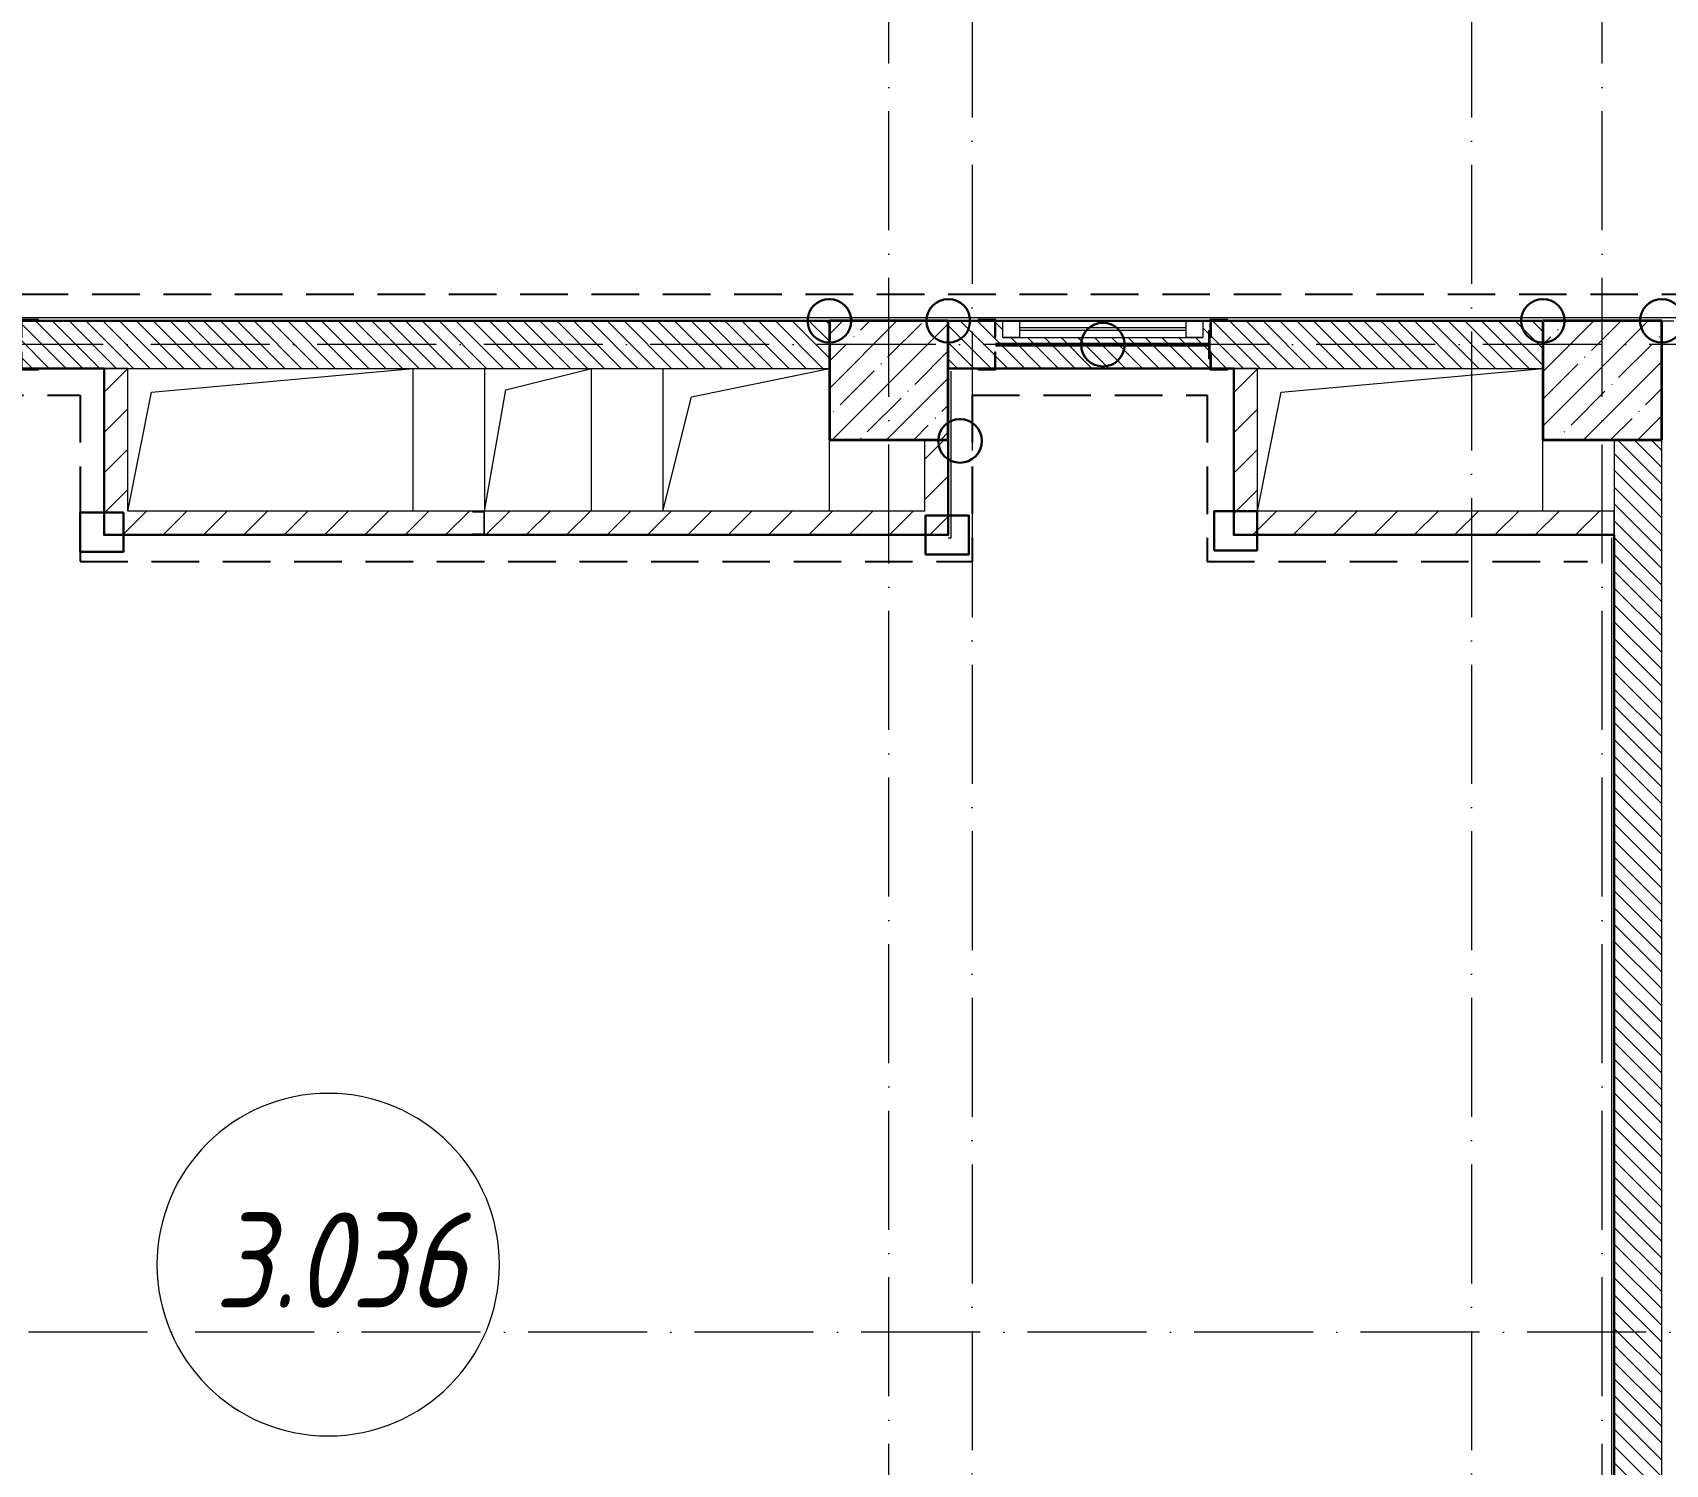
# Model space of a CAD drawing. Header units: millimetres. Extents: x -213536 to 1564669, y -45299 to 942238.
# Drawn here: x 498042 to 504907, y 428330 to 434346 of the extents above; entities that cross this region are included whole.
import ezdxf

# ---------------------------------------------------------------- set-up
doc = ezdxf.new("R2010")
doc.units = ezdxf.units.MM
doc.linetypes.add('50_200_ШТРИХ_1Т_ш5_п1_п1_', pattern=[700, 500, -100, 0, -100])
doc.linetypes.add('Штриховая _2 мм - 1 мм_', pattern=[300, 200, -100])
for name, color, linetype, lineweight in [('0-1', 7, 'Continuous', 5), ('0-2', 7, 'Continuous', 9), ('2) ПГП 4м', 4, 'Continuous', 30), ('2.1.2) ПГП мини окна 0.9м -', 200, 'Continuous', 53), ('3) ЖБ 4м', 3, 'Continuous', 30), ('4) Метл уголки', 6, 'Continuous', 30), ('5) Швы', 2, 'Continuous', 30), ('Каркас_Импост', 7, 'Continuous', 13), ('Марки помещений', 7, 'Continuous', 9), ('Несущие колонны', 7, 'Continuous', 9), ('Несущие колонны-1', 7, 'Continuous', 35), ('Обобщенные модели', 7, 'Continuous', 9), ('Оси-2', 7, '50_200_ШТРИХ_1Т_ш5_п1_п1_', 9), ('Остекление-1', 7, 'Continuous', 9), ('Стены-1', 7, 'Continuous', 13), ('Штриховка разреза-1', 7, 'Continuous', 9)]:
    doc.layers.add(name, color=color, linetype=linetype, lineweight=lineweight)
doc.layers.add('Каркас_Импост-2', color=7, linetype='Continuous', lineweight=9, true_color=0xaaaaaa)
doc.layers.add('СТ-1_1', color=7, linetype='Штриховая _2 мм - 1 мм_', lineweight=90, true_color=0x888888)
doc.layers.get('0-2').off()
doc.styles.add('ISOCPEUR_I_2', font='isocpeui.ttf', dxfattribs={"width": 0.85, "height": 2.3})
pattern_1 = [(135, (0, 0), (-35.35534, -35.35534), [])]
pattern_2 = [(45, (0, 0), (-84.85281, 84.85281), [])]

# ---------------------------------------------------------------- blocks, each defined once
blk = doc.blocks.new('Ось 3 этаж')
at = {"layer": 'Оси-2'}
for p, q in [((501992.1, 477896.8), (501992.1, 424284.8)), ((504092.1, 477896.8), (504092.1, 424284.8)), ((501642.1, 423014.8), (501642.1, 437970.1)), ((504642.1, 423014.8), (504642.1, 437970.1)), ((522142.1, 433035.4), (428373.3, 433035.4)), ((535630.4, 428885.4), (428373.3, 428885.4))]:
    blk.add_line(p, q, dxfattribs=at)
blk = doc.blocks.new('BSC_Колонна _Прямоугольная - 500х500-V55-АИ2_03_План отделки стен 3-го этажа _Часть 2_')
at = {"layer": 'Несущие колонны'}
h = blk.add_hatch(dxfattribs=at)
h.set_pattern_fill('FP_63', color=256, style=0, pattern_type=2)
h.set_pattern_definition([(45, (-70950, -7650), (-114.04925, 114.04925), []), (45, (-70835.95, -7650), (-114.04925, 114.04925), [201.613, -40.323, 3.353, -36.97])])
h.paths.add_polyline_path([(-250, -250), (250, -250), (250, 250), (-250, 250)], flags=0)
at = {"layer": 'Несущие колонны-1'}
for p, q in [((250, 250), (-250, 250)), ((-250, 250), (-250, -250)), ((250, -250), (250, 250)), ((-250, -250), (250, -250))]:
    blk.add_line(p, q, dxfattribs=at)
blk = doc.blocks.new('BSC_Колонна _Прямоугольная - 500х500-V133-АИ2_03_План отделки стен 3-го этажа _Часть 2_')
at = {"layer": 'Несущие колонны'}
h = blk.add_hatch(dxfattribs=at)
h.set_pattern_fill('FP_123', color=256, style=0, pattern_type=2)
h.set_pattern_definition([(45, (-73950, -7650), (-114.04925, 114.04925), []), (45, (-73835.95, -7650), (-114.04925, 114.04925), [201.613, -40.323, 3.353, -36.97])])
h.paths.add_polyline_path([(-250, -250), (250, -250), (250, 250), (-250, 250)], flags=0)
at = {"layer": 'Несущие колонны-1'}
for p, q in [((250, 250), (-250, 250)), ((-250, 250), (-250, -250)), ((250, -250), (250, 250)), ((-250, -250), (250, -250))]:
    blk.add_line(p, q, dxfattribs=at)
blk = doc.blocks.new('120_Окно_СКБ_1Ст - 120_Окно_СКБ_1Ст_классы 900x800_E30-28589413-АИ2_03_План отделки стен 3-го этажа _Часть 2_')
at = {"layer": 'Каркас_Импост'}
for p, q in [((-420, 30), (-420, 100)), ((-420, 100), (-350, 100)), ((-350, 100), (-350, 30)), ((350, 30), (350, 100)), ((350, 100), (420, 100)), ((420, 100), (420, 30)), ((-350, 30), (-420, 30)), ((420, 30), (350, 30))]:
    blk.add_line(p, q, dxfattribs=at)
at = {"layer": 'Каркас_Импост-2'}
for p, q in [((420, 100), (-420, 100)), ((-420, 30), (420, 30))]:
    blk.add_line(p, q, dxfattribs=at)
at = {"layer": 'Остекление-1'}
for p, q in [((350, 70), (-350, 70)), ((350, 60), (-350, 60))]:
    blk.add_line(p, q, dxfattribs=at)
blk = doc.blocks.new('154_Фахверк_СКБ_Швеллер - Тип_100_3960-28318856-АИ2_03_План отделки стен 3-го этажа _Часть 2_')
at = {"layer": 'Обобщенные модели'}
for p, q in [((175, 50), (125, 50)), ((125, 50), (125, -50)), ((128, 47), (175, 47)), ((128, -47), (128, 47)), ((175, 47), (175, 50)), ((125, -50), (175, -50)), ((175, -47), (128, -47)), ((175, -50), (175, -47))]:
    blk.add_line(p, q, dxfattribs=at)
blk = doc.blocks.new('Фахверк_СКБ_Уголок - 200_3960_зеркало-28268689-АИ2_03_План отделки стен 3-го этажа _Часть 2_')
at = {"layer": 'Обобщенные модели'}
for p, q in [((200, 156), (125, 156)), ((125, 156), (125, 81)), ((131, 81), (131, 150)), ((131, 150), (200, 150)), ((200, 150), (200, 156)), ((125, 81), (131, 81)), ((131, 19), (125, 19)), ((125, 19), (125, -56)), ((131, -50), (131, 19)), ((125, -56), (200, -56)), ((200, -50), (131, -50)), ((200, -56), (200, -50))]:
    blk.add_line(p, q, dxfattribs=at)
blk = doc.blocks.new('154_Стойка_СКБ_Уголок - СМ-2480_200-28346303-АИ2_03_План отделки стен 3-го этажа _Часть 2_')
at = {"layer": 'Обобщенные модели'}
for p, q in [((125, 156), (125, 81)), ((200, 156), (125, 156)), ((131, 81), (131, 150)), ((131, 150), (200, 150)), ((200, 150), (200, 156)), ((125, 81), (131, 81)), ((131, 19), (125, 19)), ((125, 19), (125, -56)), ((131, -50), (131, 19)), ((125, -56), (200, -56)), ((200, -50), (131, -50)), ((200, -56), (200, -50))]:
    blk.add_line(p, q, dxfattribs=at)
blk = doc.blocks.new('Стойка_Влож_Полоса боковая - Полоса-28213942-АИ2_03_План отделки стен 3-го этажа _Часть 2_')
at = {"layer": 'Обобщенные модели'}
for p, q in [((-5, 60), (0, 60)), ((-5, -60), (-5, 60)), ((0, 31), (0, -31)), ((0, -60), (-5, -60))]:
    blk.add_line(p, q, dxfattribs=at)
blk = doc.blocks.new('AR_Отверстие прямоугольное _в плите_ - AR_Отверстие прямоугольное _в плите_-30552548-АИ2_03_План отделки стен 3-го этажа _Часть 2_')
at = {"layer": 'Обобщенные модели'}
for p, q in [((-500, 200), (600, 300)), ((-600, -300), (-500, 200)), ((600, -300), (600, 0))]:
    blk.add_line(p, q, dxfattribs=at)
blk = doc.blocks.new('AR_Отверстие прямоугольное _в плите_ - AR_Отверстие прямоугольное _в плите_-30552550-АИ2_03_План отделки стен 3-го этажа _Часть 2_')
at = {"layer": 'Обобщенные модели'}
for p, q in [((-350, 300), (-350, -300)), ((-230, 180), (350, 300)), ((-350, -300), (-230, 180)), ((350, -300), (350, 0))]:
    blk.add_line(p, q, dxfattribs=at)
blk = doc.blocks.new('AR_Отверстие прямоугольное _в плите_ - AR_Отверстие прямоугольное _в плите_-30552643-АИ2_03_План отделки стен 3-го этажа _Часть 2_')
at = {"layer": 'Обобщенные модели'}
for p, q in [((-225, 300), (-225, -300)), ((-135, 210), (225, 300)), ((225, -300), (225, 300)), ((-225, -300), (-135, 210))]:
    blk.add_line(p, q, dxfattribs=at)
blk = doc.blocks.new('AR_Отверстие прямоугольное _в плите_ - AR_Отверстие прямоугольное _в плите_-V259-АИ2_03_План отделки стен 3-го этажа _Часть 2_')
at = {"layer": 'Обобщенные модели'}
for p, q in [((-500, 200), (600, 300)), ((600, -300), (600, 300)), ((-600, -300), (-500, 200))]:
    blk.add_line(p, q, dxfattribs=at)
blk = doc.blocks.new('0125-Р-ОО-Ш2-АР-о_23_10_2024_rvt-1-АИ2_03_План отделки стен 3-го этажа _Часть 2_')
at = {"layer": 'Штриховка разреза-1'}
h = blk.add_hatch(dxfattribs=at)
h.set_pattern_fill('FP_1', color=256, style=0, pattern_type=2)
h.set_pattern_definition(pattern_1)
h.paths.add_polyline_path([(70700, 7700), (70700, 7900), (67306, 7899.6), (67306, 7831), (67300, 7831), (67300, 7769), (67306, 7769), (67306, 7700), (68637.2, 7700)], flags=0)
h.paths.add_polyline_path([(65594, 7700), (65594, 7769), (65600, 7769), (65600, 7831), (65594, 7831), (65594, 7900), (65200, 7900), (65200, 7700), (65525, 7700)], flags=0)
h = blk.add_hatch(dxfattribs=at)
h.set_pattern_fill('FP_1', color=256, style=0, pattern_type=2)
h.set_pattern_definition(pattern_1)
h.paths.add_polyline_path([(73700, 7700), (73700, 7900), (72306, 7900), (72306, 7831), (72300, 7831), (72300, 7769), (72306, 7769), (72306, 7700), (72375, 7700)], flags=0)
h.paths.add_polyline_path([(71400, 7700), (72300, 7700), (72300, 7740), (72295, 7740), (72295, 7860), (72300, 7860), (72300, 7900), (72270, 7900), (72270, 7830), (71430, 7831), (71430, 7900), (71400, 7900), (71400, 7831), (71394, 7831), (71394, 7900), (71200, 7900), (71200, 7700), (71394, 7700), (71394, 7769), (71400, 7769)], flags=0)
h = blk.add_hatch(dxfattribs=at)
h.set_pattern_fill('FP_3', color=256, style=0, pattern_type=2)
h.set_pattern_definition(pattern_2)
h.paths.add_polyline_path([(67750, 7000), (67750, 7700), (67650, 7700), (67650, 7000)], flags=0)
h = blk.add_hatch(dxfattribs=at)
h.set_pattern_fill('FP_3', color=256, style=0, pattern_type=2)
h.set_pattern_definition(pattern_2)
h.paths.add_polyline_path([(72500, 7100), (72500, 7700), (72400, 7700), (72400, 7100)], flags=0)
h = blk.add_hatch(dxfattribs=at)
h.set_pattern_fill('FP_3', color=256, style=0, pattern_type=2)
h.set_pattern_definition(pattern_2)
h.paths.add_polyline_path([(71200, 7100), (71200, 7400), (71100, 7400), (71100, 7100)], flags=0)
h = blk.add_hatch(dxfattribs=at)
h.set_pattern_fill('FP_1', color=256, style=0, pattern_type=2)
h.set_pattern_definition(pattern_1)
h.paths.add_polyline_path([(74200, 400), (74200, 7400), (74000, 7400), (74000, 400)], flags=0)
h = blk.add_hatch(dxfattribs=at)
h.set_pattern_fill('FP_3', color=256, style=0, pattern_type=2)
h.set_pattern_definition(pattern_2)
h.paths.add_polyline_path([(67750, 7000), (69200, 7000), (69200, 7003), (69247, 7003), (69247, 7097), (69200, 7097), (69200, 7100), (67750, 7100)], flags=0)
h.paths.add_polyline_path([(69250, 7000), (71200, 7000), (71200, 7100), (69250, 7100), (69250, 7003)], flags=0)
h = blk.add_hatch(dxfattribs=at)
h.set_pattern_fill('FP_3', color=256, style=0, pattern_type=2)
h.set_pattern_definition(pattern_2)
h.paths.add_polyline_path([(74000, 7000), (74000, 7100), (72400, 7100), (72400, 7000)], flags=0)
at = {"layer": 'Стены-1'}
for p, q in [((70700, 7900), (67375, 7900)), ((71325, 7900), (71200, 7900)), ((71430, 7900), (71400, 7900)), ((72300, 7900), (72270, 7900)), ((73700, 7900), (72375, 7900)), ((67375, 7700), (70700, 7700)), ((67750, 7700), (67650, 7700)), ((67650, 7700), (67650, 7000)), ((67750, 7100), (67750, 7700)), ((71200, 7700), (71325, 7700)), ((71400, 7700), (72300, 7700)), ((72375, 7700), (73700, 7700)), ((72400, 7700), (72400, 7100)), ((72500, 7700), (72400, 7700)), ((72500, 7100), (72500, 7700)), ((71100, 7400), (71100, 7100)), ((71200, 7100), (71200, 7400)), ((74000, 7400), (74000, 400)), ((74200, 400), (74200, 7400)), ((69200, 7100), (67750, 7100)), ((71100, 7100), (69250, 7100)), ((71200, 7000), (71200, 7100)), ((72400, 7100), (72400, 7000)), ((74000, 7100), (72500, 7100)), ((74000, 7000), (74000, 7100)), ((67650, 7000), (67750, 7000)), ((67750, 7000), (69200, 7000)), ((69250, 7000), (71200, 7000)), ((72400, 7000), (74000, 7000))]:
    blk.add_line(p, q, dxfattribs=at)
at = {"layer": '0-2'}
for name, p in [('154_Стойка_СКБ_Уголок - СМ-2480_200-28346303-АИ2_03_План отделки стен 3-го этажа _Часть 2_', (67175, 7750)), ('BSC_Колонна _Прямоугольная - 500х500-V55-АИ2_03_План отделки стен 3-го этажа _Часть 2_', (70950, 7650)), ('120_Окно_СКБ_1Ст - 120_Окно_СКБ_1Ст_классы 900x800_E30-28589413-АИ2_03_План отделки стен 3-го этажа _Часть 2_', (71850, 7800)), ('154_Стойка_СКБ_Уголок - СМ-2480_200-28346303-АИ2_03_План отделки стен 3-го этажа _Часть 2_', (72175, 7750)), ('BSC_Колонна _Прямоугольная - 500х500-V133-АИ2_03_План отделки стен 3-го этажа _Часть 2_', (73950, 7650)), ('Стойка_Влож_Полоса боковая - Полоса-28213942-АИ2_03_План отделки стен 3-го этажа _Часть 2_', (72300, 7800)), ('AR_Отверстие прямоугольное _в плите_ - AR_Отверстие прямоугольное _в плите_-V259-АИ2_03_План отделки стен 3-го этажа _Часть 2_', (68350, 7400)), ('AR_Отверстие прямоугольное _в плите_ - AR_Отверстие прямоугольное _в плите_-30552643-АИ2_03_План отделки стен 3-го этажа _Часть 2_', (69475, 7400)), ('AR_Отверстие прямоугольное _в плите_ - AR_Отверстие прямоугольное _в плите_-30552550-АИ2_03_План отделки стен 3-го этажа _Часть 2_', (70350, 7400)), ('AR_Отверстие прямоугольное _в плите_ - AR_Отверстие прямоугольное _в плите_-30552548-АИ2_03_План отделки стен 3-го этажа _Часть 2_', (73100, 7400))]:
    blk.add_blockref(name, p, dxfattribs=at)
at = {"layer": '0-2', "rotation": 180}
for name, p in [('Фахверк_СКБ_Уголок - 200_3960_зеркало-28268689-АИ2_03_План отделки стен 3-го этажа _Часть 2_', (71525, 7850)), ('154_Фахверк_СКБ_Швеллер - Тип_100_3960-28318856-АИ2_03_План отделки стен 3-го этажа _Часть 2_', (69375, 7050))]:
    blk.add_blockref(name, p, dxfattribs=at)
blk = doc.blocks.new('AI_Марка_Помещение_х1__Общий_E___ISO-2_1K_ - Номер-16210215-АИ2_03_План отделки стен 3-го этажа _Часть 2_')
at = {"layer": 'Марки помещений'}
for start, end in [(360, 180), (180, 360)]:
    blk.add_arc((0.039, 0.312), 2.4, start, end, dxfattribs=at)
blk = doc.blocks.new('3этНиз')
at = {"layer": 'СТ-1_1', "lineweight": 25}
for p, q in [((483892.1, 433247.4), (514592.1, 433247.4)), ((496004.1, 432823.4), (498242.1, 432823.4)), ((498242.1, 432823.4), (498242.1, 432123.4)), ((501992.1, 432823.4), (502980.1, 432823.4)), ((501992.1, 432823.4), (501992.1, 432123.4)), ((502980.1, 432823.4), (502980.1, 432123.4)), ((498242.1, 432123.4), (501992.1, 432123.4)), ((502980.1, 432123.4), (504580.1, 432123.4))]:
    blk.add_line(p, q, dxfattribs=at)
at = {"layer": 'Стены-1'}
for p, q in [((505867.1, 433147.4), (497967.1, 433147.4)), ((498067.1, 433135.4), (501392.1, 433135.4)), ((501892.1, 433135.4), (502017.1, 433135.4)), ((502092.1, 433135.4), (502122.1, 433135.4)), ((502962.1, 433135.4), (502992.1, 433135.4)), ((503067.1, 433135.4), (504392.1, 433135.4)), ((504892.1, 433135.4), (504942.1, 433135.4)), ((501904.1, 432223.4), (501904.1, 432923.4)), ((501892.1, 432635.4), (501892.1, 432235.4)), ((501892.1, 432223.4), (501904.1, 432223.4)), ((504692.1, 432235.4), (504680.1, 432235.4)), ((504680.1, 432223.4), (504680.1, 425647.4)), ((504692.1, 425647.4), (504692.1, 432235.4))]:
    blk.add_line(p, q, dxfattribs=at)
at = {"layer": '0-1'}
blk.add_blockref('0125-Р-ОО-Ш2-АР-о_23_10_2024_rvt-1-АИ2_03_План отделки стен 3-го этажа _Часть 2_', (430692.1, 425235.4), dxfattribs=at)
at = {"layer": 'Марки помещений', "color": 3, "xscale": 300, "yscale": 300, "zscale": 99.99999999999993}
blk.add_blockref('AI_Марка_Помещение_х1__Общий_E___ISO-2_1K_ - Номер-16210215-АИ2_03_План отделки стен 3-го этажа _Часть 2_', (499273.2, 429075.2), dxfattribs=at)
at = {"layer": 'Марки помещений', "color": 114, "true_color": 0x139b48, "insert": (498807.1, 429388.1), "char_height": 400, "width": 785.654, "attachment_point": 1, "style": 'ISOCPEUR_I_2'}
blk.add_mtext('3.036', dxfattribs=at)

msp = doc.modelspace()

# ---------------------------------------------------------------- linework, layer by layer
at = {"layer": '2) ПГП 4м'}
for points in [[(495892.1, 433135.4), (501392.1, 433135.4)], [(501892.1, 433135.4), (504392.1, 433135.4)], [(495892.1, 432935.4), (498342.1, 432935.4), (498342.1, 432235.4), (501892.1, 432235.4), (501892.1, 432635.4)], [(501892.1, 432935.4), (503092.1, 432935.4), (503092.1, 432235.4), (504680.1, 432235.4), (504692.1, 432235.4), (504692.1, 425635.4)]]:
    msp.add_lwpolyline(points, dxfattribs=at)
at = {"layer": '2.1.2) ПГП мини окна 0.9м -'}
msp.add_lwpolyline([(502091.2, 433035.4), (502987.1, 433035.4)], dxfattribs=at)
at = {"layer": '3) ЖБ 4м'}
for points in [[(501892.1, 433135.4), (501392.1, 433135.4)], [(504892.1, 433135.4), (504392.1, 433135.4)], [(501892.1, 432635.4), (501892.1, 432935.4)]]:
    msp.add_lwpolyline(points, dxfattribs=at)
at = {"layer": '4) Метл уголки'}
for points in [[(498242.1, 432165), (498423.4, 432165), (498423.4, 432329.7), (498242.1, 432329.7)], [(501796.9, 432152.8), (501978.2, 432152.8), (501978.2, 432317.5), (501796.9, 432317.5)], [(503009.4, 432170.5), (503190.6, 432170.5), (503190.6, 432335.3), (503009.4, 432335.3)]]:
    msp.add_lwpolyline(points, close=True, dxfattribs=at)
at = {"layer": '5) Швы'}
for centre in [(501392.1, 433135.4), (501892.1, 433135.4), (504392.1, 433135.4), (504892.1, 433135.4), (502542.1, 433035.4), (501941.5, 432630.7)]:
    msp.add_circle(centre, 91.6, dxfattribs=at)

# ---------------------------------------------------------------- block references
at = {"color": 5, "lineweight": 30}
msp.add_blockref('Ось 3 этаж', (0, 0), dxfattribs=at)
at = {"layer": '3) ЖБ 4м'}
msp.add_blockref('3этНиз', (0, 0), dxfattribs=at)

# ---------------------------------------------------------------- texts
at = {"layer": 'Марки помещений', "color": 114, "true_color": 0x139b48, "insert": (498807.9, 429388.1), "char_height": 400, "width": 785.654, "attachment_point": 1, "style": 'ISOCPEUR_I_2'}
msp.add_mtext('3.036', dxfattribs=at)

doc.saveas('drawing.dxf')
